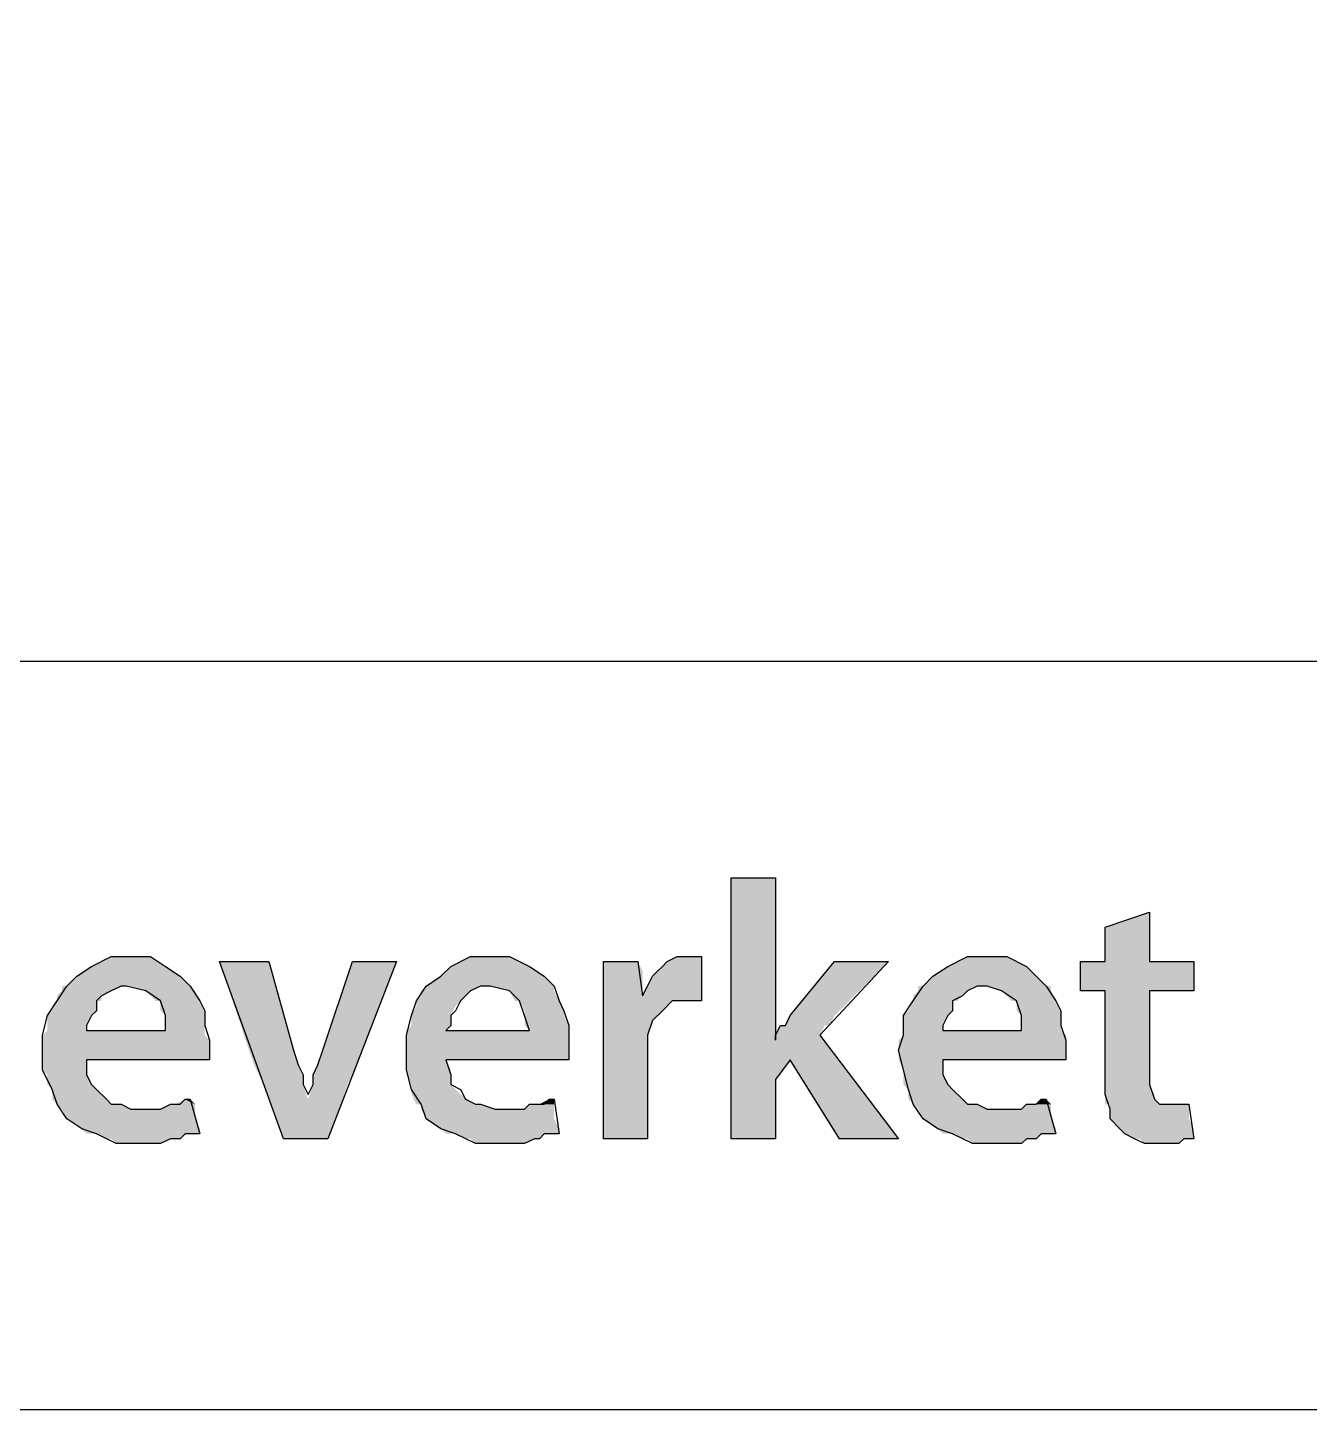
# Model space of a CAD drawing. Header units: millimetres. Extents: x -45 to 90, y -17 to 16.
# Drawn here: x 81.309 to 82.503, y -6.207 to -4.92 of the extents above; entities that cross this region are included whole.
import ezdxf

# ---------------------------------------------------------------- set-up
doc = ezdxf.new("R2010")
doc.units = ezdxf.units.MM
doc.layers.add('PDF_Geometry', color=7, linetype='Continuous')
doc.layers.add('PDF_Solid Fills', color=7, linetype='Continuous')

msp = doc.modelspace()

# ---------------------------------------------------------------- linework, layer by layer
at = {"layer": 'PDF_Geometry', "lineweight": 25}
for points in [[(-44.1267, 7.6371), (-44.1267, -6.2069), (89.3766, -6.2069), (89.3766, 7.6371)], [(82.0053, -5.8631), (82.0053, -5.8585), (82.0099, -5.8493), (82.0145, -5.8493), (82.0191, -5.8402), (82.0603, -5.7897), (82.1107, -5.7897), (82.0466, -5.8585), (82.1199, -5.9548), (82.0649, -5.9548), (82.0191, -5.8814), (82.0053, -5.8998), (82.0053, -5.9548), (81.9641, -5.9548), (81.9641, -5.7118), (82.0053, -5.7118)], [(82.3537, -5.7439), (82.3537, -5.7897), (82.395, -5.7897), (82.395, -5.8172), (82.3537, -5.8172), (82.3537, -5.8952), (82.3537, -5.9043), (82.3583, -5.9181), (82.3629, -5.9227), (82.3766, -5.9227), (82.3812, -5.9227), (82.3858, -5.9227), (82.3904, -5.9227), (82.395, -5.9548), (82.3858, -5.9548), (82.3812, -5.9594), (82.372, -5.9594), (82.3629, -5.9594), (82.3491, -5.9594), (82.3399, -5.9548), (82.3306, -5.9502), (82.3262, -5.9456), (82.317, -5.9362), (82.317, -5.9273), (82.3124, -5.9135), (82.3124, -5.8998), (82.3124, -5.8172), (82.2895, -5.8172), (82.2895, -5.7897), (82.3124, -5.7897), (82.3124, -5.7577)], [(81.3635, -5.8814), (81.3635, -5.8952), (81.3681, -5.9043), (81.3727, -5.9089), (81.3819, -5.9181), (81.3865, -5.9227), (81.3956, -5.9227), (81.4048, -5.9273), (81.4138, -5.9273), (81.4231, -5.9273), (81.4277, -5.9273), (81.4323, -5.9273), (81.4415, -5.9227), (81.446, -5.9227), (81.4506, -5.9227), (81.4552, -5.9181), (81.4598, -5.9181), (81.469, -5.9502), (81.4644, -5.9502), (81.4552, -5.9502), (81.4506, -5.9548), (81.4415, -5.9548), (81.4323, -5.9594), (81.4277, -5.9594), (81.4185, -5.9594), (81.4094, -5.9594), (81.391, -5.9594), (81.3727, -5.9502), (81.3589, -5.9456), (81.3452, -5.9362), (81.336, -5.9227), (81.3314, -5.9089), (81.3223, -5.8906), (81.3223, -5.8723), (81.3223, -5.8585), (81.3269, -5.8402), (81.336, -5.8264), (81.3452, -5.8127), (81.3544, -5.8035), (81.3681, -5.7943), (81.3865, -5.7852), (81.4048, -5.7852), (81.4231, -5.7852), (81.4369, -5.7943), (81.4506, -5.8035), (81.4598, -5.8127), (81.469, -5.8264), (81.4735, -5.8356), (81.4735, -5.8493), (81.4781, -5.8631), (81.4781, -5.8723), (81.4781, -5.8768), (81.4781, -5.8814), (81.4735, -5.8814)], [(81.5331, -5.7897), (81.5561, -5.8723), (81.5606, -5.886), (81.5652, -5.8952), (81.5652, -5.9043), (81.5698, -5.9135), (81.5744, -5.9043), (81.5744, -5.8952), (81.579, -5.886), (81.5836, -5.8723), (81.6111, -5.7897), (81.6523, -5.7897), (81.5882, -5.9548), (81.5469, -5.9548), (81.4873, -5.7897)], [(81.6982, -5.8814), (81.7028, -5.8952), (81.7028, -5.9043), (81.7119, -5.9089), (81.7165, -5.9181), (81.7257, -5.9227), (81.7303, -5.9227), (81.744, -5.9273), (81.7532, -5.9273), (81.7576, -5.9273), (81.7669, -5.9273), (81.7715, -5.9273), (81.7761, -5.9227), (81.7807, -5.9227), (81.7899, -5.9227), (81.7944, -5.9181), (81.799, -5.9181), (81.8036, -5.9502), (81.799, -5.9502), (81.7899, -5.9502), (81.7853, -5.9548), (81.7807, -5.9548), (81.7715, -5.9594), (81.7623, -5.9594), (81.7532, -5.9594), (81.744, -5.9594), (81.7257, -5.9594), (81.7073, -5.9502), (81.6936, -5.9456), (81.6798, -5.9362), (81.6753, -5.9227), (81.6661, -5.9089), (81.6615, -5.8906), (81.6615, -5.8723), (81.6615, -5.8585), (81.6661, -5.8402), (81.6707, -5.8264), (81.6798, -5.8127), (81.6936, -5.8035), (81.7028, -5.7943), (81.7211, -5.7852), (81.7394, -5.7852), (81.7576, -5.7852), (81.7761, -5.7943), (81.7899, -5.8035), (81.799, -5.8127), (81.8036, -5.8264), (81.8082, -5.8356), (81.8128, -5.8493), (81.8128, -5.8631), (81.8128, -5.8723), (81.8128, -5.8768), (81.8128, -5.8814)], [(81.8449, -5.8402), (81.8449, -5.8264), (81.8449, -5.8127), (81.8449, -5.7989), (81.8449, -5.7897), (81.877, -5.7897), (81.8815, -5.8216), (81.8861, -5.8127), (81.8907, -5.8035), (81.8953, -5.7989), (81.8999, -5.7943), (81.9045, -5.7897), (81.9136, -5.7852), (81.9228, -5.7852), (81.9274, -5.7852), (81.932, -5.7852), (81.9365, -5.7852), (81.9365, -5.8264), (81.932, -5.8264), (81.9274, -5.8264), (81.9228, -5.8264), (81.909, -5.8264), (81.8999, -5.8356), (81.8907, -5.8448), (81.8861, -5.8585), (81.8861, -5.8631), (81.8861, -5.8677), (81.8861, -5.9548), (81.8449, -5.9548)], [(82.1612, -5.8814), (82.1612, -5.8952), (82.1658, -5.9043), (82.1703, -5.9089), (82.1795, -5.9181), (82.1841, -5.9227), (82.1933, -5.9227), (82.2024, -5.9273), (82.2116, -5.9273), (82.2208, -5.9273), (82.2253, -5.9273), (82.2345, -5.9273), (82.2391, -5.9227), (82.2437, -5.9227), (82.2483, -5.9227), (82.2528, -5.9181), (82.2574, -5.9181), (82.2666, -5.9502), (82.262, -5.9502), (82.2528, -5.9502), (82.2483, -5.9548), (82.2391, -5.9548), (82.2345, -5.9594), (82.2253, -5.9594), (82.216, -5.9594), (82.207, -5.9594), (82.1887, -5.9594), (82.1703, -5.9502), (82.1566, -5.9456), (82.1428, -5.9362), (82.1337, -5.9227), (82.1291, -5.9089), (82.1245, -5.8906), (82.1199, -5.8723), (82.1245, -5.8585), (82.1245, -5.8402), (82.1337, -5.8264), (82.1428, -5.8127), (82.152, -5.8035), (82.1658, -5.7943), (82.1841, -5.7852), (82.2024, -5.7852), (82.2208, -5.7852), (82.2391, -5.7943), (82.2483, -5.8035), (82.2574, -5.8127), (82.2666, -5.8264), (82.2712, -5.8356), (82.2712, -5.8493), (82.2758, -5.8631), (82.2758, -5.8723), (82.2758, -5.8768), (82.2758, -5.8814), (82.2712, -5.8814)], [(81.4369, -5.8539), (81.4369, -5.8402), (81.4323, -5.8264), (81.4185, -5.8172), (81.4002, -5.8127), (81.3956, -5.8127), (81.3865, -5.8172), (81.3773, -5.8216), (81.3727, -5.8264), (81.3727, -5.8356), (81.3681, -5.8402), (81.3635, -5.8493), (81.3635, -5.8539)], [(81.7761, -5.8539), (81.7715, -5.8402), (81.7669, -5.8264), (81.7576, -5.8172), (81.7394, -5.8127), (81.7303, -5.8127), (81.7211, -5.8172), (81.7165, -5.8216), (81.7119, -5.8264), (81.7073, -5.8356), (81.7028, -5.8402), (81.7028, -5.8493), (81.6982, -5.8539)], [(82.2345, -5.8539), (82.2345, -5.8402), (82.2299, -5.8264), (82.216, -5.8172), (82.2024, -5.8127), (82.1933, -5.8127), (82.1841, -5.8172), (82.1795, -5.8216), (82.1703, -5.8264), (82.1703, -5.8356), (82.1658, -5.8402), (82.1612, -5.8493), (82.1612, -5.8539)]]:
    msp.add_lwpolyline(points, close=True, dxfattribs=at)
for points in [[(89.3766, -1.2836), (80.0662, -1.2836), (80.0662, -6.2069), (89.3766, -6.2069), (89.3766, -3.0576)], [(80.0662, -5.5101), (89.3766, -5.5101)]]:
    msp.add_lwpolyline(points, dxfattribs=at)
at = {"layer": 'PDF_Solid Fills', "transparency": 33554559}
for points in [[(81.9641, -5.7118), (81.9641, -5.8631), (82.0053, -5.8631)], [(81.9641, -5.7118), (82.0053, -5.7118), (82.0053, -5.8631)], [(82.3537, -5.7439), (82.3124, -5.7577), (82.3537, -5.7577)], [(82.3124, -5.7577), (82.3124, -5.7897), (82.3537, -5.7897)], [(82.3124, -5.7577), (82.3537, -5.7577), (82.3537, -5.7897)], [(81.3865, -5.7852), (81.3681, -5.7943), (81.4369, -5.7943)], [(81.3865, -5.7852), (81.4231, -5.7852), (81.4369, -5.7943)], [(81.4873, -5.7897), (81.5148, -5.8723), (81.5561, -5.8723)], [(81.4873, -5.7897), (81.5331, -5.7897), (81.5561, -5.8723)], [(81.6111, -5.7897), (81.5836, -5.8723), (81.6202, -5.8723)], [(81.6111, -5.7897), (81.6523, -5.7897), (81.6202, -5.8723)], [(81.7211, -5.7852), (81.7028, -5.7943), (81.7761, -5.7943)], [(81.7211, -5.7852), (81.7576, -5.7852), (81.7761, -5.7943)], [(81.8449, -5.7897), (81.8449, -5.7989), (81.8815, -5.7989)], [(81.8449, -5.7897), (81.877, -5.7897), (81.8815, -5.7989)], [(81.9045, -5.7897), (81.8999, -5.7943), (81.9365, -5.7943)], [(81.9136, -5.7852), (81.9045, -5.7897), (81.9365, -5.7897)], [(81.9045, -5.7897), (81.9365, -5.7897), (81.9365, -5.7943)], [(81.9136, -5.7852), (81.9365, -5.7852), (81.9365, -5.7897)], [(82.0603, -5.7897), (82.0191, -5.8402), (82.0603, -5.8402)], [(82.0603, -5.7897), (82.1107, -5.7897), (82.0603, -5.8402)], [(82.1841, -5.7852), (82.1658, -5.7943), (82.2391, -5.7943)], [(82.1841, -5.7852), (82.2208, -5.7852), (82.2391, -5.7943)], [(82.2895, -5.7897), (82.2895, -5.8172), (82.395, -5.8172)], [(82.2895, -5.7897), (82.395, -5.7897), (82.395, -5.8172)], [(81.3544, -5.8035), (81.3452, -5.8127), (81.4598, -5.8127)], [(81.3681, -5.7943), (81.3544, -5.8035), (81.4506, -5.8035)], [(81.3544, -5.8035), (81.4506, -5.8035), (81.4598, -5.8127)], [(81.3681, -5.7943), (81.4369, -5.7943), (81.4506, -5.8035)], [(81.6936, -5.8035), (81.6798, -5.8127), (81.799, -5.8127)], [(81.7028, -5.7943), (81.6936, -5.8035), (81.7899, -5.8035)], [(81.6936, -5.8035), (81.7899, -5.8035), (81.799, -5.8127)], [(81.7028, -5.7943), (81.7761, -5.7943), (81.7899, -5.8035)], [(81.8449, -5.7989), (81.8449, -5.8127), (81.8815, -5.8127)], [(81.8449, -5.7989), (81.8815, -5.7989), (81.8815, -5.8127)], [(81.8907, -5.8035), (81.8861, -5.8127), (81.9365, -5.8127)], [(81.8953, -5.7989), (81.8907, -5.8035), (81.9365, -5.8035)], [(81.8907, -5.8035), (81.9365, -5.8035), (81.9365, -5.8127)], [(81.8999, -5.7943), (81.8953, -5.7989), (81.9365, -5.7989)], [(81.8953, -5.7989), (81.9365, -5.7989), (81.9365, -5.8035)], [(81.8999, -5.7943), (81.9365, -5.7943), (81.9365, -5.7989)], [(82.152, -5.8035), (82.1428, -5.8127), (82.2574, -5.8127)], [(82.1658, -5.7943), (82.152, -5.8035), (82.2483, -5.8035)], [(82.152, -5.8035), (82.2483, -5.8035), (82.2574, -5.8127)], [(82.1658, -5.7943), (82.2391, -5.7943), (82.2483, -5.8035)], [(81.3406, -5.8127), (81.3406, -5.8172), (81.3865, -5.8172)], [(81.3406, -5.8127), (81.3956, -5.8127), (81.3865, -5.8172)], [(81.4002, -5.8127), (81.4185, -5.8172), (81.4644, -5.8172)], [(81.4002, -5.8127), (81.4598, -5.8127), (81.4644, -5.8172)], [(81.6798, -5.8127), (81.6753, -5.8172), (81.7211, -5.8172)], [(81.6798, -5.8127), (81.7303, -5.8127), (81.7211, -5.8172)], [(81.7394, -5.8127), (81.7576, -5.8172), (81.799, -5.8172)], [(81.7394, -5.8127), (81.799, -5.8127), (81.799, -5.8172)], [(81.8449, -5.8127), (81.8449, -5.8216), (81.8815, -5.8216)], [(81.8449, -5.8127), (81.8815, -5.8127), (81.8815, -5.8216)], [(81.8861, -5.8127), (81.8815, -5.8216), (81.9365, -5.8216)], [(81.8861, -5.8127), (81.9365, -5.8127), (81.9365, -5.8216)], [(82.1382, -5.8127), (82.1382, -5.8172), (82.1841, -5.8172)], [(82.1382, -5.8127), (82.1933, -5.8127), (82.1841, -5.8172)], [(82.2024, -5.8127), (82.216, -5.8172), (82.262, -5.8172)], [(82.2024, -5.8127), (82.262, -5.8127), (82.262, -5.8172)], [(81.336, -5.8264), (81.3314, -5.8356), (81.3727, -5.8356)], [(81.3406, -5.8172), (81.336, -5.8216), (81.3773, -5.8216)], [(81.336, -5.8216), (81.336, -5.8264), (81.3773, -5.8264)], [(81.336, -5.8216), (81.3773, -5.8216), (81.3773, -5.8264)], [(81.336, -5.8264), (81.3727, -5.8264), (81.3727, -5.8356)], [(81.3406, -5.8172), (81.3865, -5.8172), (81.3773, -5.8216)], [(81.4185, -5.8172), (81.4277, -5.8264), (81.469, -5.8264)], [(81.4185, -5.8172), (81.4644, -5.8172), (81.469, -5.8264)], [(81.4323, -5.8264), (81.4323, -5.8356), (81.4735, -5.8356)], [(81.4323, -5.8264), (81.469, -5.8264), (81.4735, -5.8356)], [(81.6753, -5.8216), (81.6707, -5.8264), (81.7119, -5.8264)], [(81.6707, -5.8264), (81.6707, -5.831), (81.7073, -5.831)], [(81.6707, -5.8264), (81.7119, -5.8264), (81.7073, -5.831)], [(81.6753, -5.8172), (81.6753, -5.8216), (81.7165, -5.8216)], [(81.6753, -5.8172), (81.7211, -5.8172), (81.7165, -5.8216)], [(81.6753, -5.8216), (81.7165, -5.8216), (81.7119, -5.8264)], [(81.7576, -5.8172), (81.7623, -5.8264), (81.8036, -5.8264)], [(81.7576, -5.8172), (81.799, -5.8172), (81.8036, -5.8264)], [(81.7669, -5.8264), (81.7715, -5.8356), (81.8082, -5.8356)], [(81.7669, -5.8264), (81.8036, -5.8264), (81.8082, -5.8356)], [(81.8449, -5.8216), (81.8449, -5.8264), (81.9365, -5.8264)], [(81.8449, -5.8216), (81.9365, -5.8216), (81.9365, -5.8264)], [(81.8449, -5.8264), (81.8449, -5.8356), (81.8999, -5.8356)], [(81.8449, -5.8264), (81.909, -5.8264), (81.8999, -5.8356)], [(82.1337, -5.8264), (82.1291, -5.8356), (82.1703, -5.8356)], [(82.1382, -5.8172), (82.1337, -5.8216), (82.1795, -5.8216)], [(82.1337, -5.8216), (82.1337, -5.8264), (82.1749, -5.8264)], [(82.1337, -5.8216), (82.1795, -5.8216), (82.1749, -5.8264)], [(82.1337, -5.8264), (82.1703, -5.8264), (82.1703, -5.8356)], [(82.1382, -5.8172), (82.1841, -5.8172), (82.1795, -5.8216)], [(82.216, -5.8172), (82.2253, -5.8264), (82.2666, -5.8264)], [(82.216, -5.8172), (82.262, -5.8172), (82.2666, -5.8264)], [(82.2299, -5.8264), (82.2299, -5.8356), (82.2712, -5.8356)], [(82.2299, -5.8264), (82.2666, -5.8264), (82.2712, -5.8356)], [(82.3124, -5.8172), (82.3124, -5.8952), (82.3537, -5.8952)], [(82.3124, -5.8172), (82.3537, -5.8172), (82.3537, -5.8952)], [(81.3314, -5.8356), (81.3269, -5.8402), (81.3681, -5.8402)], [(81.3269, -5.8402), (81.3269, -5.8493), (81.3635, -5.8493)], [(81.3269, -5.8402), (81.3681, -5.8402), (81.3635, -5.8493)], [(81.3314, -5.8356), (81.3727, -5.8356), (81.3681, -5.8402)], [(81.4323, -5.8356), (81.4369, -5.8402), (81.4735, -5.8402)], [(81.4323, -5.8356), (81.4735, -5.8356), (81.4735, -5.8402)], [(81.4369, -5.8402), (81.4369, -5.8493), (81.4735, -5.8493)], [(81.4369, -5.8402), (81.4735, -5.8402), (81.4735, -5.8493)], [(81.6707, -5.831), (81.6661, -5.8402), (81.7028, -5.8402)], [(81.6661, -5.8402), (81.6661, -5.8493), (81.7028, -5.8493)], [(81.6661, -5.8402), (81.7028, -5.8402), (81.7028, -5.8493)], [(81.6707, -5.831), (81.7073, -5.831), (81.7028, -5.8402)], [(81.7715, -5.8356), (81.7715, -5.8402), (81.8082, -5.8402)], [(81.7715, -5.8356), (81.8082, -5.8356), (81.8082, -5.8402)], [(81.7715, -5.8402), (81.7715, -5.8493), (81.8128, -5.8493)], [(81.7715, -5.8402), (81.8082, -5.8402), (81.8128, -5.8493)], [(81.8449, -5.8356), (81.8449, -5.8402), (81.8953, -5.8402)], [(81.8449, -5.8356), (81.8999, -5.8356), (81.8953, -5.8402)], [(81.8449, -5.8402), (81.8449, -5.8448), (81.8907, -5.8448)], [(81.8449, -5.8402), (81.8953, -5.8402), (81.8907, -5.8448)], [(82.0191, -5.8402), (82.0145, -5.8493), (82.0557, -5.8493)], [(82.0191, -5.8402), (82.0603, -5.8402), (82.0557, -5.8493)], [(82.1291, -5.8356), (82.1245, -5.8402), (82.1658, -5.8402)], [(82.1245, -5.8402), (82.1245, -5.8493), (82.1612, -5.8493)], [(82.1245, -5.8402), (82.1658, -5.8402), (82.1612, -5.8493)], [(82.1291, -5.8356), (82.1703, -5.8356), (82.1658, -5.8402)], [(82.2299, -5.8356), (82.2345, -5.8402), (82.2712, -5.8402)], [(82.2299, -5.8356), (82.2712, -5.8356), (82.2712, -5.8402)], [(82.2345, -5.8402), (82.2345, -5.8493), (82.2712, -5.8493)], [(82.2345, -5.8402), (82.2712, -5.8402), (82.2712, -5.8493)], [(81.3269, -5.8539), (81.3223, -5.8585), (81.4735, -5.8585)], [(81.3269, -5.8493), (81.3269, -5.8539), (81.3635, -5.8539)], [(81.3269, -5.8493), (81.3635, -5.8493), (81.3635, -5.8539)], [(81.3269, -5.8539), (81.4735, -5.8539), (81.4735, -5.8585)], [(81.4369, -5.8493), (81.4369, -5.8539), (81.4735, -5.8539)], [(81.4369, -5.8493), (81.4735, -5.8493), (81.4735, -5.8539)], [(81.6661, -5.8493), (81.6615, -5.8539), (81.6982, -5.8539)], [(81.6615, -5.8539), (81.6615, -5.8585), (81.8128, -5.8585)], [(81.6615, -5.8539), (81.8128, -5.8539), (81.8128, -5.8585)], [(81.6661, -5.8493), (81.7028, -5.8493), (81.6982, -5.8539)], [(81.7715, -5.8493), (81.7761, -5.8539), (81.8128, -5.8539)], [(81.7715, -5.8493), (81.8128, -5.8493), (81.8128, -5.8539)], [(81.8449, -5.8448), (81.8449, -5.8585), (81.8861, -5.8585)], [(81.8449, -5.8448), (81.8907, -5.8448), (81.8861, -5.8585)], [(82.0099, -5.8493), (82.0053, -5.8585), (82.0466, -5.8585)], [(82.0099, -5.8493), (82.0511, -5.8493), (82.0466, -5.8585)], [(82.1245, -5.8493), (82.1245, -5.8539), (82.1612, -5.8539)], [(82.1245, -5.8493), (82.1612, -5.8493), (82.1612, -5.8539)], [(82.1245, -5.8539), (82.1245, -5.8585), (82.2758, -5.8585)], [(82.1245, -5.8539), (82.2712, -5.8539), (82.2758, -5.8585)], [(82.2345, -5.8493), (82.2345, -5.8539), (82.2712, -5.8539)], [(82.2345, -5.8493), (82.2712, -5.8493), (82.2712, -5.8539)], [(81.3223, -5.8585), (81.3223, -5.8631), (81.4781, -5.8631)], [(81.3223, -5.8585), (81.4735, -5.8585), (81.4781, -5.8631)], [(81.3223, -5.8631), (81.3223, -5.8723), (81.4781, -5.8723)], [(81.3223, -5.8631), (81.4781, -5.8631), (81.4781, -5.8723)], [(81.6615, -5.8585), (81.6615, -5.8631), (81.8128, -5.8631)], [(81.6615, -5.8585), (81.8128, -5.8585), (81.8128, -5.8631)], [(81.6615, -5.8631), (81.6615, -5.8723), (81.8128, -5.8723)], [(81.6615, -5.8631), (81.8128, -5.8631), (81.8128, -5.8723)], [(81.8449, -5.8585), (81.8449, -5.8631), (81.8861, -5.8631)], [(81.8449, -5.8585), (81.8861, -5.8585), (81.8861, -5.8631)], [(81.8449, -5.8631), (81.8449, -5.8677), (81.8861, -5.8677)], [(81.8449, -5.8631), (81.8861, -5.8631), (81.8861, -5.8677)], [(81.8449, -5.8677), (81.8449, -5.9548), (81.8861, -5.9548)], [(81.8449, -5.8677), (81.8861, -5.8677), (81.8861, -5.9548)], [(81.9641, -5.8631), (81.9641, -5.8814), (82.0649, -5.8814)], [(81.9641, -5.8631), (82.0511, -5.8631), (82.0649, -5.8814)], [(82.0053, -5.8585), (82.0053, -5.8631), (82.0511, -5.8631)], [(82.0053, -5.8585), (82.0466, -5.8585), (82.0511, -5.8631)], [(82.1245, -5.8585), (82.1199, -5.8631), (82.2758, -5.8631)], [(82.1199, -5.8631), (82.1199, -5.8723), (82.2758, -5.8723)], [(82.1199, -5.8631), (82.2758, -5.8631), (82.2758, -5.8723)], [(82.1245, -5.8585), (82.2758, -5.8585), (82.2758, -5.8631)], [(81.3223, -5.8723), (81.3223, -5.8814), (81.4781, -5.8814)], [(81.3223, -5.8723), (81.4781, -5.8723), (81.4781, -5.8814)], [(81.5148, -5.8723), (81.5194, -5.886), (81.5606, -5.886)], [(81.5148, -5.8723), (81.5561, -5.8723), (81.5606, -5.886)], [(81.5836, -5.8723), (81.579, -5.886), (81.6157, -5.886)], [(81.5836, -5.8723), (81.6202, -5.8723), (81.6157, -5.886)], [(81.6615, -5.8723), (81.6615, -5.8768), (81.8128, -5.8768)], [(81.6615, -5.8723), (81.8128, -5.8723), (81.8128, -5.8768)], [(81.6615, -5.8768), (81.6615, -5.8814), (81.8128, -5.8814)], [(81.6615, -5.8768), (81.8128, -5.8768), (81.8128, -5.8814)], [(82.1199, -5.8723), (82.1199, -5.8814), (82.2758, -5.8814)], [(82.1199, -5.8723), (82.2758, -5.8723), (82.2758, -5.8814)], [(81.3223, -5.8814), (81.3223, -5.8906), (81.3635, -5.8906)], [(81.3223, -5.8814), (81.3635, -5.8814), (81.3635, -5.8906)], [(81.3223, -5.8906), (81.3269, -5.8952), (81.3635, -5.8952)], [(81.3223, -5.8906), (81.3635, -5.8906), (81.3635, -5.8952)], [(81.5194, -5.886), (81.524, -5.8952), (81.5652, -5.8952)], [(81.5194, -5.886), (81.5606, -5.886), (81.5652, -5.8952)], [(81.579, -5.886), (81.5744, -5.8952), (81.6111, -5.8952)], [(81.579, -5.886), (81.6157, -5.886), (81.6111, -5.8952)], [(81.6615, -5.8814), (81.6615, -5.8906), (81.7028, -5.8906)], [(81.6615, -5.8814), (81.6982, -5.8814), (81.7028, -5.8906)], [(81.6615, -5.8906), (81.6615, -5.8952), (81.7028, -5.8952)], [(81.6615, -5.8906), (81.7028, -5.8906), (81.7028, -5.8952)], [(81.9641, -5.8814), (81.9641, -5.8998), (82.0053, -5.8998)], [(81.9641, -5.8814), (82.0191, -5.8814), (82.0053, -5.8998)], [(82.0191, -5.8814), (82.0649, -5.9548), (82.1199, -5.9548)], [(82.0191, -5.8814), (82.0649, -5.8814), (82.1199, -5.9548)], [(82.1199, -5.8814), (82.1245, -5.8906), (82.1612, -5.8906)], [(82.1199, -5.8814), (82.1612, -5.8814), (82.1612, -5.8906)], [(82.1245, -5.8906), (82.1245, -5.8952), (82.1612, -5.8952)], [(82.1245, -5.8906), (82.1612, -5.8906), (82.1612, -5.8952)], [(81.3269, -5.8952), (81.3269, -5.9043), (81.3681, -5.9043)], [(81.3269, -5.8952), (81.3635, -5.8952), (81.3681, -5.9043)], [(81.3269, -5.9043), (81.3314, -5.9089), (81.3727, -5.9089)], [(81.3269, -5.9043), (81.3681, -5.9043), (81.3727, -5.9089)], [(81.524, -5.8952), (81.5284, -5.9043), (81.5652, -5.9043)], [(81.524, -5.8952), (81.5652, -5.8952), (81.5652, -5.9043)], [(81.5284, -5.9043), (81.5331, -5.9181), (81.5698, -5.9181)], [(81.5284, -5.9043), (81.5652, -5.9043), (81.5698, -5.9181)], [(81.5744, -5.9043), (81.5698, -5.9181), (81.6019, -5.9181)], [(81.5744, -5.8952), (81.5744, -5.9043), (81.6065, -5.9043)], [(81.5744, -5.8952), (81.6111, -5.8952), (81.6065, -5.9043)], [(81.5744, -5.9043), (81.6065, -5.9043), (81.6019, -5.9181)], [(81.6615, -5.8952), (81.6661, -5.9043), (81.7028, -5.9043)], [(81.6615, -5.8952), (81.7028, -5.8952), (81.7028, -5.9043)], [(81.6661, -5.9043), (81.6661, -5.9089), (81.7073, -5.9089)], [(81.6661, -5.9043), (81.7028, -5.9043), (81.7073, -5.9089)], [(81.9641, -5.8998), (81.9641, -5.9548), (82.0053, -5.9548)], [(81.9641, -5.8998), (82.0053, -5.8998), (82.0053, -5.9548)], [(82.1245, -5.8952), (82.1245, -5.9043), (82.1658, -5.9043)], [(82.1245, -5.8952), (82.1612, -5.8952), (82.1658, -5.9043)], [(82.1245, -5.9043), (82.1291, -5.9089), (82.1703, -5.9089)], [(82.1245, -5.9043), (82.1658, -5.9043), (82.1703, -5.9089)], [(82.3124, -5.8952), (82.3124, -5.8998), (82.3537, -5.8998)], [(82.3124, -5.8952), (82.3537, -5.8952), (82.3537, -5.8998)], [(82.3124, -5.8998), (82.3124, -5.9043), (82.3537, -5.9043)], [(82.3124, -5.8998), (82.3537, -5.8998), (82.3537, -5.9043)], [(82.3124, -5.9043), (82.3124, -5.9135), (82.3583, -5.9135)], [(82.3124, -5.9043), (82.3537, -5.9043), (82.3583, -5.9135)], [(81.3314, -5.9089), (81.3314, -5.9181), (81.3819, -5.9181)], [(81.3314, -5.9089), (81.3727, -5.9089), (81.3819, -5.9181)], [(81.3314, -5.9181), (81.336, -5.9227), (81.3865, -5.9227)], [(81.3314, -5.9181), (81.3819, -5.9181), (81.3865, -5.9227)], [(81.4552, -5.9181), (81.446, -5.9227), (81.4644, -5.9227)], [(81.4552, -5.9181), (81.4598, -5.9181), (81.4644, -5.9227)], [(81.5331, -5.9181), (81.5469, -5.9548), (81.5882, -5.9548)], [(81.5331, -5.9181), (81.6019, -5.9181), (81.5882, -5.9548)], [(81.6661, -5.9089), (81.6661, -5.9135), (81.7119, -5.9135)], [(81.6661, -5.9089), (81.7073, -5.9089), (81.7119, -5.9135)], [(81.6661, -5.9135), (81.6707, -5.9227), (81.7257, -5.9227)], [(81.6661, -5.9135), (81.7119, -5.9135), (81.7257, -5.9227)], [(81.7944, -5.9181), (81.7853, -5.9227), (81.799, -5.9227)], [(81.7944, -5.9181), (81.799, -5.9181), (81.799, -5.9227)], [(82.1291, -5.9089), (82.1291, -5.9181), (82.1795, -5.9181)], [(82.1291, -5.9089), (82.1703, -5.9089), (82.1795, -5.9181)], [(82.1291, -5.9181), (82.1337, -5.9227), (82.1841, -5.9227)], [(82.1291, -5.9181), (82.1795, -5.9181), (82.1841, -5.9227)], [(82.2528, -5.9181), (82.2483, -5.9227), (82.262, -5.9227)], [(82.2528, -5.9181), (82.2574, -5.9181), (82.262, -5.9227)], [(82.3124, -5.9135), (82.3124, -5.9181), (82.3583, -5.9181)], [(82.3124, -5.9135), (82.3583, -5.9135), (82.3583, -5.9181)], [(82.3124, -5.9181), (82.3124, -5.9227), (82.3629, -5.9227)], [(82.3124, -5.9181), (82.3583, -5.9181), (82.3629, -5.9227)], [(81.336, -5.9227), (81.3406, -5.9273), (81.4048, -5.9273)], [(81.336, -5.9227), (81.3956, -5.9227), (81.4048, -5.9273)], [(81.3406, -5.9273), (81.3452, -5.9362), (81.4644, -5.9362)], [(81.3406, -5.9273), (81.4644, -5.9273), (81.4644, -5.9362)], [(81.4415, -5.9227), (81.4323, -5.9273), (81.4644, -5.9273)], [(81.4415, -5.9227), (81.4644, -5.9227), (81.4644, -5.9273)], [(81.6753, -5.9227), (81.6753, -5.9273), (81.744, -5.9273)], [(81.6753, -5.9227), (81.7303, -5.9227), (81.744, -5.9273)], [(81.6753, -5.9273), (81.6798, -5.9362), (81.799, -5.9362)], [(81.6753, -5.9273), (81.799, -5.9273), (81.799, -5.9362)], [(81.7761, -5.9227), (81.7715, -5.9273), (81.799, -5.9273)], [(81.7761, -5.9227), (81.799, -5.9227), (81.799, -5.9273)], [(82.1337, -5.9227), (82.1382, -5.9273), (82.2024, -5.9273)], [(82.1337, -5.9227), (82.1933, -5.9227), (82.2024, -5.9273)], [(82.1382, -5.9273), (82.1428, -5.9362), (82.262, -5.9362)], [(82.1382, -5.9273), (82.262, -5.9273), (82.262, -5.9362)], [(82.2391, -5.9227), (82.2345, -5.9273), (82.262, -5.9273)], [(82.2391, -5.9227), (82.262, -5.9227), (82.262, -5.9273)], [(82.317, -5.9227), (82.317, -5.9273), (82.3904, -5.9273)], [(82.317, -5.9227), (82.3904, -5.9227), (82.3904, -5.9273)], [(82.317, -5.9273), (82.317, -5.9362), (82.3904, -5.9362)], [(82.317, -5.9273), (82.3904, -5.9273), (82.3904, -5.9362)], [(81.3452, -5.9362), (81.3589, -5.9456), (81.469, -5.9456)], [(81.3452, -5.9362), (81.4644, -5.9362), (81.469, -5.9456)], [(81.3589, -5.9456), (81.3635, -5.9502), (81.469, -5.9502)], [(81.3589, -5.9456), (81.469, -5.9456), (81.469, -5.9502)], [(81.6798, -5.9362), (81.6936, -5.9456), (81.8036, -5.9456)], [(81.6798, -5.9362), (81.799, -5.9362), (81.8036, -5.9456)], [(81.6936, -5.9456), (81.6982, -5.9502), (81.8036, -5.9502)], [(81.6936, -5.9456), (81.8036, -5.9456), (81.8036, -5.9502)], [(82.1428, -5.9362), (82.1566, -5.9456), (82.2666, -5.9456)], [(82.1428, -5.9362), (82.262, -5.9362), (82.2666, -5.9456)], [(82.1566, -5.9456), (82.1612, -5.9502), (82.2666, -5.9502)], [(82.1566, -5.9456), (82.2666, -5.9456), (82.2666, -5.9502)], [(82.317, -5.9362), (82.3262, -5.9456), (82.395, -5.9456)], [(82.317, -5.9362), (82.3904, -5.9362), (82.395, -5.9456)], [(82.3262, -5.9456), (82.3306, -5.9502), (82.395, -5.9502)], [(82.3262, -5.9456), (82.395, -5.9456), (82.395, -5.9502)], [(81.3727, -5.9502), (81.3819, -5.9548), (81.4506, -5.9548)], [(81.3727, -5.9502), (81.4552, -5.9502), (81.4506, -5.9548)], [(81.3865, -5.9548), (81.391, -5.9594), (81.4323, -5.9594)], [(81.3865, -5.9548), (81.4415, -5.9548), (81.4323, -5.9594)], [(81.7073, -5.9502), (81.7165, -5.9548), (81.7853, -5.9548)], [(81.7073, -5.9502), (81.7899, -5.9502), (81.7853, -5.9548)], [(81.7211, -5.9548), (81.7257, -5.9594), (81.7715, -5.9594)], [(81.7211, -5.9548), (81.7807, -5.9548), (81.7715, -5.9594)], [(82.1703, -5.9502), (82.1795, -5.9548), (82.2483, -5.9548)], [(82.1703, -5.9502), (82.2528, -5.9502), (82.2483, -5.9548)], [(82.1841, -5.9548), (82.1887, -5.9594), (82.2345, -5.9594)], [(82.1841, -5.9548), (82.2391, -5.9548), (82.2345, -5.9594)], [(82.3306, -5.9502), (82.3399, -5.9548), (82.395, -5.9548)], [(82.3306, -5.9502), (82.395, -5.9502), (82.395, -5.9548)], [(82.3445, -5.9548), (82.3491, -5.9594), (82.3812, -5.9594)], [(82.3445, -5.9548), (82.3858, -5.9548), (82.3812, -5.9594)]]:
    msp.add_solid(points, dxfattribs=at)

doc.saveas('drawing.dxf')
